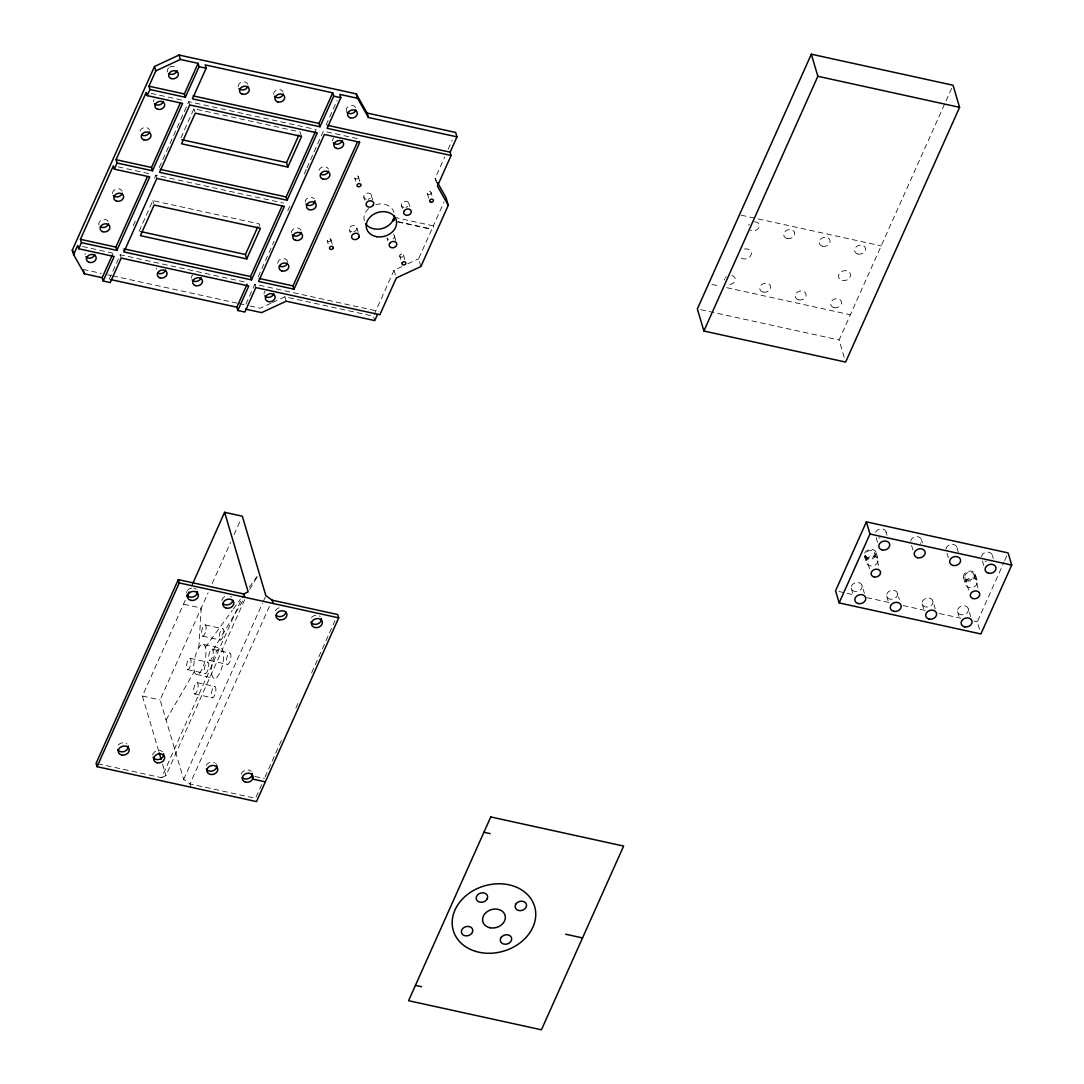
<?xml version="1.0" encoding="UTF-8"?>
<svg xmlns="http://www.w3.org/2000/svg" width="1084" height="1084" viewBox="0 0 1084 1084"><rect width="100%" height="100%" fill="white"/><g stroke="black" fill="none" stroke-linecap="round" stroke-linejoin="round"><path stroke-width="0.75" stroke-dasharray="5 3.75" d="M198.833 647.568L201.231 608.056L183.508 604.181M109.267 279.252L120.229 254.754L247.789 282.694M133.251 225.662L135.297 221.068M154.484 178.196L155.852 175.134L283.412 203.074M159.28 167.478L188.738 101.639L316.284 129.579M139.145 231.231L152.844 200.608L259.13 223.887L260.445 228.304M180.933 137.831L193.941 108.739L300.241 132.018L301.542 136.435M245.96 304.157L254.875 284.252L378.885 311.42M258.29 276.596L274.049 241.38M287.748 210.757L289.807 206.163M304.197 174.009L306.244 169.416M306.935 167.885L323.371 131.137L358.804 138.901L359.78 142.207M326.108 125.012L337.07 100.514M158.752 751.226L142.41 696.05L185.567 599.587M261.637 784.613L255.526 798.285L189.971 783.922L183.684 779.45L160.12 699.925L208.074 592.745M212.179 583.558L230.675 542.217M234.103 534.561L240.96 519.25M97.723 763.719L161.624 777.716L243.141 595.523M161.624 777.716L165.96 775.561L244.713 599.547M374.143 314.658L394.02 270.255L401.69 266.678M436.486 183.02L435.118 178.386L444.711 156.95M448.126 149.294L452.245 140.107M183.684 779.45L262.423 603.422M263.114 601.877L265.187 597.257M420.877 266.556L418.587 258.819L431.879 229.103A2.032 0.691 -77.6 0 0 432.95 228.656A2.032 0.691 -77.6 0 0 433.315 225.865L443.979 202.044M269.415 606.362L189.971 783.922L190.96 787.241M265.038 777.011L282.179 738.692M295.891 708.042L297.951 703.448M311.664 672.785L334.983 620.671M844.219 357.341L839.084 339.983L952.348 86.788M979.529 629.411L977.28 621.809L1004.001 562.095M1004.678 560.563L1008.106 552.908M166.042 719.911L194.348 671.524M213.006 650.292L243.575 599.547M249.686 589.398L257.545 576.336M205.377 647.27L232.328 610.36M233.331 608.991L240.323 599.425M249.306 587.108L257.287 576.173M271.068 303.208L260.323 308.208L247.193 305.336M272.599 302.504L284.889 296.786L373.465 316.189L374.766 320.607M407.828 263.818L418.587 258.819M741.104 215.174L881.184 245.865M151.042 93.387L181.651 100.08M711.931 284.442L720.169 286.244M726.768 287.68L850.357 314.767M394.319 217.328L433.315 225.865M397.747 221.624L431.879 229.103M398.018 221.99L432.15 229.469M118.17 166.882L148.765 173.589M700.643 309.658L839.084 339.983M82.547 246.502L113.142 253.209M83.156 269.401L101.205 273.358M107.763 274.794L111.042 275.512M112.682 275.864L237.355 303.181M238.995 303.547L245.553 304.983M838.853 591.485L845.439 592.934M847.092 593.3L853.677 594.737M866.861 597.623L889.937 602.677M903.121 605.563L926.197 610.617M939.381 613.517L960.803 618.205M973.988 621.091L977.28 621.809M205.147 624.872L222.87 628.747M202.518 636.118L220.242 639.994M203.372 644.397A15.42 5.217 -77.6 0 1 202.41 668.408A15.42 5.217 -77.6 0 1 193.819 665.4A15.42 5.217 -77.6 0 1 203.372 644.397L221.082 648.273A15.42 5.217 -77.6 0 1 220.12 672.283A15.42 5.217 -77.6 0 1 211.529 669.275A15.42 5.217 -77.6 0 1 221.082 648.273M212.261 649.221L229.971 653.096M209.632 660.468L227.342 664.343M190.107 658.327L207.816 662.216M187.478 669.587L205.188 673.462M196.353 674.397L214.076 678.286M197.207 682.676L214.93 686.565M194.578 693.936L212.301 697.811M142.41 696.05L160.12 699.925M254.916 776.483L264.347 778.542M403.817 207.464L403.018 207.207A3.848 3.089 -16.5 0 1 401.595 203.724L402.056 202.938A3.848 3.089 -16.5 0 1 408.37 202.396A3.848 3.089 -16.5 0 1 405.863 207.423M366.216 199.266L365.43 199.009A3.848 3.089 -16.5 0 1 364.278 194.984A3.848 3.089 -16.5 0 1 369.17 193.196A3.848 3.089 -16.5 0 1 371.162 196.909L370.714 197.681A3.848 3.089 -16.5 0 1 368.262 199.226M435.118 178.386L436.662 181.123M992.416 555.442L993.31 558.477M982.429 560.97L983.771 565.523M975.464 574.71A6.152 4.932 -16.5 0 1 967.28 580.97A6.152 4.932 -16.5 0 1 965.668 572.555A6.152 4.932 -16.5 0 1 975.464 574.71L977.429 581.336A6.152 4.932 -16.5 0 1 969.245 587.596A6.152 4.932 -16.5 0 1 967.633 579.181A6.152 4.932 -16.5 0 1 977.429 581.336M974.042 574.574L978.215 588.653M956.982 547.677L958.324 552.23M964.895 577.582L968.608 590.102M963.473 577.447L965.438 584.073M968.432 609.032A5.596 4.485 -16.5 0 1 961.007 614.723A5.596 4.485 -16.5 0 1 959.53 607.081A5.596 4.485 -16.5 0 1 968.432 609.032L970.681 616.62M946.996 553.206L948.337 557.759M957.551 611.525L959.801 619.113M921.549 539.913L922.443 542.948M932.999 601.268A5.596 4.485 -16.5 0 1 925.573 606.959A5.596 4.485 -16.5 0 1 924.11 599.317A5.596 4.485 -16.5 0 1 932.999 601.268L935.248 608.869M911.563 545.442L912.904 550.008M922.118 603.761L924.367 611.349M886.116 532.149L887.01 535.198M897.566 593.504A5.596 4.485 -16.5 0 1 890.14 599.195A5.596 4.485 -16.5 0 1 888.677 591.552A5.596 4.485 -16.5 0 1 897.566 593.504L899.368 599.587M876.129 537.678L877.932 543.761M876.265 552.976L878.216 559.601A6.152 4.932 -16.5 0 1 870.046 565.862A6.152 4.932 -16.5 0 1 868.419 557.461A6.152 4.932 -16.5 0 1 878.216 559.601M874.951 553.274A4.824 3.862 -16.5 0 1 868.555 558.179A4.824 3.862 -16.5 0 1 867.281 551.593A4.824 3.862 -16.5 0 1 874.951 553.274L879.124 567.352M886.685 595.997L888.934 603.598M865.574 555.414L869.747 569.506M864.273 555.713L866.238 562.339M862.132 585.753A5.596 4.485 -16.5 0 1 854.707 591.43A5.596 4.485 -16.5 0 1 853.244 583.802A5.596 4.485 -16.5 0 1 862.132 585.753L864.382 593.341M851.252 588.233L853.501 595.834M431.08 192.532A1.924 1.545 -16.5 0 1 428.519 194.497A1.924 1.545 -16.5 0 1 428.004 191.882A1.924 1.545 -16.5 0 1 431.08 192.532L432.448 197.166M427.326 193.413L428.695 198.047M408.912 203.48L409.833 206.57M401.446 205.35L402.354 208.44M403.438 254.97L404.806 259.604M394.413 235.96L395.796 240.607M399.82 256.312L400.741 259.401M386.947 237.843L387.855 240.933M394.02 270.255L396.31 277.978M371.324 195.269L372.693 199.917M358.438 176.8L359.807 181.435M363.845 197.153L364.766 200.242M354.834 178.155L355.755 181.245M356.826 227.762L358.194 232.396M349.346 229.632L350.267 232.735M330.864 239.469L332.246 244.117M327.26 240.811L328.181 243.9M284.889 296.786L286.19 301.203M254.875 284.252L255.851 287.558M193.941 108.739L194.822 111.679M188.738 101.639L189.714 104.958M155.852 175.134L156.828 178.453M152.844 200.608L153.711 203.548M122.966 248.629L123.955 251.949M120.229 254.754L121.205 258.073M162.6 764.206L165.96 775.561M910.628 541.228A5.596 4.485 -16.5 0 1 918.094 536.729A5.596 4.485 -16.5 0 1 920.546 543.396M946.061 548.992A5.596 4.485 -16.5 0 1 952.836 544.371A5.596 4.485 -16.5 0 1 956.671 550.049M875.533 532.271A5.596 4.485 -16.5 0 1 883.311 529.141A5.596 4.485 -16.5 0 1 885.127 535.631M880.086 537.976A5.596 4.485 -16.5 0 1 878.69 537.84M981.494 556.756A5.596 4.485 -16.5 0 1 988.269 552.135A5.596 4.485 -16.5 0 1 992.104 557.813M986.372 561.268A5.596 4.485 -16.5 0 1 984.977 561.133M864.612 553.111A6.152 4.932 -16.5 0 1 874.639 550.442A6.152 4.932 -16.5 0 1 872.227 558.883A6.152 4.932 -16.5 0 1 864.233 554.412M241.298 774.247A5.596 4.485 -16.5 0 1 245.472 770.128A5.596 4.485 -16.5 0 1 251.203 771.32M206.177 765.548A5.596 4.485 -16.5 0 1 214.564 762.675M215.594 763.38A5.596 4.485 -16.5 0 1 216.353 764.328M275.363 610.902A5.596 4.485 -16.5 0 1 282.477 607.582M311.474 617.555A5.596 4.485 -16.5 0 1 320.214 616.498M186.434 592.677A5.596 4.485 -16.5 0 1 186.773 591.498M187.464 590.387A5.596 4.485 -16.5 0 1 192.505 588.043M193.9 588.178A5.596 4.485 -16.5 0 1 196.204 589.33M152.681 755.087A5.596 4.485 -16.5 0 1 156.611 750.819A5.596 4.485 -16.5 0 1 162.451 751.74M221.868 600.441A5.596 4.485 -16.5 0 1 225.12 596.444M230.594 596.376A5.596 4.485 -16.5 0 1 231.637 597.094M118.278 745.033A5.596 4.485 -16.5 0 1 127.018 743.976M731.768 275.499A5.596 4.485 -16.5 0 1 734.911 281.068A5.596 4.485 -16.5 0 1 727.784 284.374M724.302 279.997A5.596 4.485 -16.5 0 1 724.64 278.818M725.331 277.707A5.596 4.485 -16.5 0 1 726.321 276.745M754.342 221.773A5.596 4.485 -16.5 0 1 758.895 227.477A5.596 4.485 -16.5 0 1 750.507 230.35M748.61 225.228A5.596 4.485 -16.5 0 1 749.301 224.117M744.369 249.063A6.152 4.932 -16.5 0 1 751.198 252.125A6.152 4.932 -16.5 0 1 747.269 258.466A6.152 4.932 -16.5 0 1 739.762 256.502M112.519 193.548A4.973 3.984 -16.5 0 1 116.516 188.955A4.973 3.984 -16.5 0 1 122.072 191.123M277.748 263.371A4.973 3.984 -16.5 0 1 282.382 258.656A4.973 3.984 -16.5 0 1 287.531 261.962M291.447 232.748A4.973 3.984 -16.5 0 1 295.444 228.155A4.973 3.984 -16.5 0 1 301 230.323M153.616 101.679A4.973 3.984 -16.5 0 1 154.145 99.579M140.012 131.232A4.973 3.984 -16.5 0 1 144.551 127.587A4.973 3.984 -16.5 0 1 149.47 129.877M318.953 170.432A4.973 3.984 -16.5 0 1 323.479 166.787A4.973 3.984 -16.5 0 1 328.398 169.077M99.05 225.187A4.973 3.984 -16.5 0 1 102.194 219.767A4.973 3.984 -16.5 0 1 108.373 221.746M85.121 254.794A4.973 3.984 -16.5 0 1 85.216 253.724M264.049 293.994A4.973 3.984 -16.5 0 1 265.295 290.946M191.407 278.073A4.973 3.984 -16.5 0 1 192.667 275.038M156.082 269.252A4.973 3.984 -16.5 0 1 156.502 268.209M167.546 72.072A4.973 3.984 -16.5 0 1 168.576 68.007M169.538 67.222A4.973 3.984 -16.5 0 1 176.868 68.631M238.182 86.584A4.973 3.984 -16.5 0 1 242.179 81.991A4.973 3.984 -16.5 0 1 247.735 84.159M346.487 111.273A4.973 3.984 -16.5 0 1 350.254 105.663A4.973 3.984 -16.5 0 1 356.04 108.847M273.615 94.335A4.973 3.984 -16.5 0 1 277.612 89.755A4.973 3.984 -16.5 0 1 283.168 91.923M353.777 231.719A3.848 3.089 -16.5 0 0 356.216 230.174L356.663 229.401A3.848 3.089 -16.5 0 0 355.24 225.906L354.36 225.621A3.848 3.089 -16.5 0 0 349.509 228.006A3.848 3.089 -16.5 0 0 351.812 231.786M364.292 220.743A15.42 12.358 -16.5 0 1 368.872 208.331M375.85 204.632A15.42 12.358 -16.5 0 1 393.966 212.369M393.573 234.578A3.848 3.089 -16.5 0 1 391.365 239.916M388.519 239.7A3.848 3.089 -16.5 0 1 387.245 238.588M332.544 140.879A4.973 3.984 -16.5 0 1 333.804 137.831M305.146 202.125A4.973 3.984 -16.5 0 1 308.534 197.722A4.973 3.984 -16.5 0 1 314.157 198.806M190.242 666.037L189.741 667.337A5.786 1.951 -77.6 0 1 186.814 668.774A5.786 1.951 -77.6 0 1 187.491 661.416A5.786 1.951 -77.6 0 1 190.54 658.693L190.852 659.411A5.786 1.951 -77.6 0 1 190.242 666.037M205.296 632.582L204.781 633.869A5.786 1.951 -77.6 0 1 202.085 635.752L201.76 635.034A5.786 1.951 -77.6 0 1 202.708 627.528A5.786 1.951 -77.6 0 1 205.703 625.427A5.786 1.951 -77.6 0 1 205.296 632.582M194.944 684.925L194.442 686.213A5.786 1.951 -77.6 0 0 194.022 693.367A5.786 1.951 -77.6 0 0 197.031 691.267A5.786 1.951 -77.6 0 0 197.965 683.76L197.654 683.042A5.786 1.951 -77.6 0 0 194.944 684.925M209.984 651.47L209.483 652.758A5.786 1.951 -77.6 0 0 208.873 659.384L209.185 660.102A5.786 1.951 -77.6 0 0 212.234 657.378A5.786 1.951 -77.6 0 0 212.925 650.021A5.786 1.951 -77.6 0 0 209.984 651.47M207.965 669.926L207.464 671.213A5.786 1.951 -77.6 0 1 204.524 672.663A5.786 1.951 -77.6 0 1 205.201 665.305A5.786 1.951 -77.6 0 1 208.25 662.568L208.575 663.286A5.786 1.951 -77.6 0 1 207.965 669.926M223.006 636.457L222.505 637.744A5.786 1.951 -77.6 0 1 219.795 639.641L219.483 638.923A5.786 1.951 -77.6 0 1 220.418 631.403A5.786 1.951 -77.6 0 1 223.426 629.316A5.786 1.951 -77.6 0 1 223.006 636.457M212.654 688.814L212.152 690.101A5.786 1.951 -77.6 0 0 211.746 697.256A5.786 1.951 -77.6 0 0 214.74 695.156A5.786 1.951 -77.6 0 0 215.675 687.635L215.364 686.917A5.786 1.951 -77.6 0 0 212.654 688.814M227.708 655.346L227.206 656.633A5.786 1.951 -77.6 0 0 226.597 663.273L226.908 663.991A5.786 1.951 -77.6 0 0 229.957 661.254A5.786 1.951 -77.6 0 0 230.635 653.896A5.786 1.951 -77.6 0 0 227.708 655.346M358.492 177.6L358.33 178.006A1.924 1.545 -16.5 0 1 356.257 179.05L355.782 178.968A1.924 1.545 -16.5 0 1 354.874 177.071A1.924 1.545 -16.5 0 1 357.178 175.92A1.924 1.545 -16.5 0 1 358.492 177.6M330.918 240.282L330.755 240.675A1.924 1.545 -16.5 0 1 328.357 241.664A1.924 1.545 -16.5 0 1 327.246 239.876A1.924 1.545 -16.5 0 1 329.455 238.575L329.929 238.656A1.924 1.545 -16.5 0 1 330.918 240.282M399.928 255.092L399.766 255.499A1.924 1.545 -16.5 0 0 401.08 257.193A1.924 1.545 -16.5 0 0 403.397 256.041A1.924 1.545 -16.5 0 0 402.489 254.157L402.015 254.062A1.924 1.545 -16.5 0 0 399.928 255.092M967.145 579.723A4.824 3.862 -16.5 0 0 974.218 575.563A4.824 3.862 -16.5 0 0 967.064 572.948A4.824 3.862 -16.5 0 0 967.145 579.723M798.651 299.902A5.596 4.485 -16.5 0 0 806.076 294.225A5.596 4.485 -16.5 0 0 797.187 292.273A5.596 4.485 -16.5 0 0 798.651 299.902M763.217 292.138A5.596 4.485 -16.5 0 0 770.656 286.461A5.596 4.485 -16.5 0 0 761.754 284.509A5.596 4.485 -16.5 0 0 763.217 292.138M787.201 238.548A5.596 4.485 -16.5 0 0 794.626 232.87A5.596 4.485 -16.5 0 0 785.724 230.919A5.596 4.485 -16.5 0 0 787.201 238.548M822.634 246.312A5.596 4.485 -16.5 0 0 830.059 240.634A5.596 4.485 -16.5 0 0 821.157 238.683A5.596 4.485 -16.5 0 0 822.634 246.312M858.054 254.076A5.596 4.485 -16.5 0 0 865.493 248.385A5.596 4.485 -16.5 0 0 856.59 246.447A5.596 4.485 -16.5 0 0 858.054 254.076M834.084 307.666A5.596 4.485 -16.5 0 0 841.509 301.975A5.596 4.485 -16.5 0 0 832.62 300.038A5.596 4.485 -16.5 0 0 834.084 307.666M842.322 280.539A6.152 4.932 -16.5 0 0 850.506 274.279A6.152 4.932 -16.5 0 0 840.71 272.138A6.152 4.932 -16.5 0 0 842.322 280.539"/><path stroke-width="1.5" d="M237.803 310.512L248.764 286.013L121.205 258.073L110.256 282.572L103.17 281.013L102.181 277.707L84.471 273.818L73.604 254.632L72.289 250.214L154.497 66.476L179.063 55.04L356.216 93.847L367.083 113.048L368.397 117.465L456.974 136.869L450.117 152.18L451.107 155.486L437.408 186.109L448.275 205.31L420.877 266.556L396.31 277.978L379.861 314.726L255.851 287.558L244.889 312.057L237.803 310.512L236.827 307.192L247.098 284.225M73.604 254.632L77.709 245.445L78.698 248.751L114.132 256.515L103.17 281.013M80.446 239.32L113.332 165.825L114.308 169.131L149.741 176.895L116.869 250.39L81.436 242.626L80.446 239.32L115.88 247.084L116.869 250.39M116.069 159.7L146.218 92.33L147.194 95.636L182.627 103.4L152.492 170.771L117.058 163.006L116.069 159.7L151.503 167.464L152.492 170.771M147.194 95.636L149.931 89.511L148.955 86.205L155.798 70.894L154.497 66.476M78.698 248.751L81.436 242.626M114.308 169.131L117.058 163.006M102.181 277.707L112.465 254.74M115.88 247.084L147.397 176.651M151.503 167.464L180.269 103.143M149.931 89.511L185.364 97.275L184.388 93.956L198.087 63.333L180.364 59.457L155.798 70.894M185.364 97.275L199.063 66.652L198.087 63.333M206.15 68.211L192.451 98.834L320.01 126.774L333.709 96.151L332.72 92.831L205.174 64.891L206.15 68.211L199.063 66.652M246.745 258.927L260.445 228.304L154.145 205.025L140.446 235.648L246.745 258.927L245.431 254.51L257.762 226.949M287.843 167.058L301.542 136.435L195.255 113.156L181.556 143.779L287.843 167.058L286.542 162.641L298.872 135.08M251.502 279.889L284.387 206.394L156.828 178.453L123.955 251.949L251.502 279.889L250.526 276.569L282.03 206.136M287.125 200.269L317.273 132.898L189.714 104.958L159.578 172.329L287.125 200.269L286.149 196.949L315.607 131.11M320.01 126.774L319.021 123.454L332.72 92.831M368.397 117.465L357.53 98.265L339.807 94.389L340.796 97.695L327.097 128.319L451.107 155.486M294.021 289.198L359.78 142.207L324.36 134.443L258.588 281.433L294.021 289.198L293.046 285.891L357.435 141.963M224.605 512.312L248.168 591.823L243.832 593.978L178.277 579.615L96.083 763.353L97.059 766.673L256.502 801.591L338.709 617.853L337.72 614.547L272.179 600.184L265.878 595.712L242.328 516.187L224.605 512.312L192.41 584.276M97.059 766.673L179.267 582.935L178.277 579.615M186.936 596.525L188.995 591.932M377.517 314.482L374.766 320.607L286.19 301.203L261.623 312.626L245.526 309.103M811.32 54.2L697.351 308.94L703.895 331.026L845.615 362.07L959.584 107.343L953.039 85.243L811.32 54.2L817.864 76.286L703.895 331.026M866.387 521.865L835.561 590.766L839.151 602.921L980.885 633.964L1011.711 565.062L1008.106 552.908L866.387 521.865L869.978 534.019L839.151 602.921M817.864 76.286L959.584 107.343M333.709 96.151L340.796 97.695M367.083 113.048L455.659 132.451L456.974 136.869M148.955 86.205L184.388 93.956M193.101 95.866L319.021 123.454M327.761 125.378L450.117 152.18M181.882 139.714L286.542 162.641M160.229 169.375L286.149 196.949M140.771 231.583L245.431 254.51M124.606 248.995L250.526 276.569M259.225 278.48L293.046 285.891M110.907 279.618L236.827 307.192M869.978 534.019L1011.711 565.062M179.267 582.935L338.709 617.853M265.336 781.862L252.748 779.098L251.773 775.792M483.925 832.268L490.144 833.623M565.631 934.232L582.542 937.931M415.416 985.383L421.635 986.738M437.448 182.491L445.985 197.573L448.275 205.31M72.289 250.214L74.62 254.32M393.966 220.038L393.627 218.887L392.869 220.553A2.032 0.691 -77.6 0 0 393.939 220.106L394.115 219.645A2.032 0.691 -77.6 0 0 394.251 219.144M356.216 93.847L357.53 98.265M179.063 55.04L180.364 59.457M272.179 600.184L273.154 603.503M243.832 593.978L244.808 597.284M83.59 270.878L84.471 273.818M159.226 752.852L161.15 759.342M197.356 591.376A5.596 4.485 -16.5 0 1 193.467 596.823A5.596 4.485 -16.5 0 1 186.882 594.967M163.603 753.786A5.596 4.485 -16.5 0 1 159.714 759.234A5.596 4.485 -16.5 0 1 153.129 757.364M252.22 773.42A5.596 4.485 -16.5 0 1 248.697 778.488A5.596 4.485 -16.5 0 1 242.274 777.54M216.746 765.426A5.596 4.485 -16.5 0 1 212.857 770.873A5.596 4.485 -16.5 0 1 206.272 769.017M285.973 611.959A5.596 4.485 -16.5 0 1 282.043 616.227A5.596 4.485 -16.5 0 1 276.203 615.306M321.365 618.544A5.596 4.485 -16.5 0 1 317.476 623.991A5.596 4.485 -16.5 0 1 310.891 622.135M232.83 600.319A5.596 4.485 -16.5 0 1 228.9 604.587A5.596 4.485 -16.5 0 1 223.06 603.666M128.169 746.022A5.596 4.485 -16.5 0 1 124.281 751.469A5.596 4.485 -16.5 0 1 117.695 749.613M287.436 263.033A4.973 3.984 -16.5 0 1 279.36 266M394.319 215.594A15.42 12.358 -16.5 0 1 382.408 228.48A15.42 12.358 -16.5 0 1 365.647 223.697M122.207 193.209A4.973 3.984 -16.5 0 1 118.305 196.732A4.973 3.984 -16.5 0 1 113.305 195.459M301.135 232.41A4.973 3.984 -16.5 0 1 297.233 235.933A4.973 3.984 -16.5 0 1 292.233 234.659M163.305 101.34A4.973 3.984 -16.5 0 1 159.402 104.863A4.973 3.984 -16.5 0 1 154.402 103.59M149.606 131.963A4.973 3.984 -16.5 0 1 141.53 134.931M328.533 171.164A4.973 3.984 -16.5 0 1 320.457 174.131M108.508 223.832A4.973 3.984 -16.5 0 1 100.433 226.8M94.796 254.455A4.973 3.984 -16.5 0 1 90.907 257.978A4.973 3.984 -16.5 0 1 85.893 256.705M273.737 293.656A4.973 3.984 -16.5 0 1 269.835 297.179A4.973 3.984 -16.5 0 1 264.835 295.905M201.096 277.734A4.973 3.984 -16.5 0 1 197.193 281.271A4.973 3.984 -16.5 0 1 192.193 279.997M165.662 269.97A4.973 3.984 -16.5 0 1 157.587 272.951M177.004 70.717A4.973 3.984 -16.5 0 1 168.928 73.685M247.87 86.232A4.973 3.984 -16.5 0 1 243.968 89.769A4.973 3.984 -16.5 0 1 238.968 88.495M355.931 109.918A4.973 3.984 -16.5 0 1 352.029 113.441A4.973 3.984 -16.5 0 1 347.029 112.167M283.303 93.996A4.973 3.984 -16.5 0 1 279.401 97.533A4.973 3.984 -16.5 0 1 274.401 96.259M342.232 140.541A4.973 3.984 -16.5 0 1 338.33 144.064A4.973 3.984 -16.5 0 1 333.33 142.79M314.929 200.716A4.973 3.984 -16.5 0 1 311.555 205.12A4.973 3.984 -16.5 0 1 305.932 204.036M207.152 768.854L206.868 769.938A5.596 4.485 -16.5 0 0 214.076 774.111A5.596 4.485 -16.5 0 0 216.258 766.429A5.596 4.485 -16.5 0 0 207.152 768.854M360.782 185.337L360.62 185.743A1.924 1.545 -16.5 0 1 358.547 186.787L358.072 186.692A1.924 1.545 -16.5 0 1 357.164 184.808A1.924 1.545 -16.5 0 1 359.468 183.643A1.924 1.545 -16.5 0 1 360.782 185.337M333.208 248.006L333.045 248.412A1.924 1.545 -16.5 0 1 330.647 249.401A1.924 1.545 -16.5 0 1 329.536 247.599A1.924 1.545 -16.5 0 1 331.745 246.298L332.219 246.393A1.924 1.545 -16.5 0 1 333.208 248.006M402.218 262.829L402.056 263.236A1.924 1.545 -16.5 0 0 403.37 264.93A1.924 1.545 -16.5 0 0 405.687 263.778A1.924 1.545 -16.5 0 0 404.779 261.881L404.305 261.8A1.924 1.545 -16.5 0 0 402.218 262.829M490.767 816.957L408.573 1000.695L541.431 1029.8L623.639 846.062L490.767 816.957M373.452 204.632L373.004 205.418A3.848 3.089 -16.5 0 1 368.601 207.017L367.72 206.732A3.848 3.089 -16.5 0 1 366.568 202.722A3.848 3.089 -16.5 0 1 371.46 200.933A3.848 3.089 -16.5 0 1 373.452 204.632M358.953 237.125L358.506 237.897A3.848 3.089 -16.5 0 1 353.492 239.347A3.848 3.089 -16.5 0 1 351.921 235.472A3.848 3.089 -16.5 0 1 356.65 233.345L357.53 233.629A3.848 3.089 -16.5 0 1 358.953 237.125M404.346 210.675L403.885 211.448A3.848 3.089 -16.5 0 0 405.308 214.944L406.188 215.228A3.848 3.089 -16.5 0 0 410.917 213.101A3.848 3.089 -16.5 0 0 409.346 209.226A3.848 3.089 -16.5 0 0 404.346 210.675M389.847 243.168L389.4 243.941A3.848 3.089 -16.5 0 0 391.392 247.64A3.848 3.089 -16.5 0 0 396.27 245.851A3.848 3.089 -16.5 0 0 395.132 241.84L394.251 241.556A3.848 3.089 -16.5 0 0 389.847 243.168M487.285 898.65L486.581 899.801A5.786 4.634 -16.5 0 1 479.955 902.145L478.64 901.712A5.786 4.634 -16.5 0 1 477.014 895.655A5.786 4.634 -16.5 0 1 484.372 893.053A5.786 4.634 -16.5 0 1 487.285 898.65M472.421 932.24L471.73 933.392A5.786 4.634 -16.5 0 1 464.209 935.492A5.786 4.634 -16.5 0 1 461.933 929.638A5.786 4.634 -16.5 0 1 469.06 926.535L470.375 926.969A5.786 4.634 -16.5 0 1 472.421 932.24M516.187 903.649L515.496 904.815A5.786 4.634 -16.5 0 0 517.542 910.072L518.857 910.519A5.786 4.634 -16.5 0 0 525.984 907.403A5.786 4.634 -16.5 0 0 523.707 901.563A5.786 4.634 -16.5 0 0 516.187 903.649M501.336 937.254L500.632 938.405A5.786 4.634 -16.5 0 0 503.545 944.001A5.786 4.634 -16.5 0 0 510.903 941.386A5.786 4.634 -16.5 0 0 509.277 935.343L507.962 934.896A5.786 4.634 -16.5 0 0 501.336 937.254M858.311 603.585A5.596 4.485 -16.5 0 0 865.737 597.894A5.596 4.485 -16.5 0 0 856.834 595.943A5.596 4.485 -16.5 0 0 858.311 603.585M929.178 619.099A5.596 4.485 -16.5 0 0 936.603 613.422A5.596 4.485 -16.5 0 0 927.701 611.471A5.596 4.485 -16.5 0 0 929.178 619.099M893.744 611.349A5.596 4.485 -16.5 0 0 901.17 605.658A5.596 4.485 -16.5 0 0 892.268 603.707A5.596 4.485 -16.5 0 0 893.744 611.349M917.714 557.759A5.596 4.485 -16.5 0 0 925.14 552.068A5.596 4.485 -16.5 0 0 916.251 550.116A5.596 4.485 -16.5 0 0 917.714 557.759M882.281 549.995A5.596 4.485 -16.5 0 0 889.707 544.303A5.596 4.485 -16.5 0 0 880.818 542.352A5.596 4.485 -16.5 0 0 882.281 549.995M953.148 565.509A5.596 4.485 -16.5 0 0 960.573 559.832A5.596 4.485 -16.5 0 0 951.684 557.881A5.596 4.485 -16.5 0 0 953.148 565.509M988.581 573.273A5.596 4.485 -16.5 0 0 996.006 567.596A5.596 4.485 -16.5 0 0 987.104 565.645A5.596 4.485 -16.5 0 0 988.581 573.273M964.597 626.864A5.596 4.485 -16.5 0 0 972.036 621.186A5.596 4.485 -16.5 0 0 963.134 619.235A5.596 4.485 -16.5 0 0 964.597 626.864M972.7 598.504A4.824 3.862 -16.5 0 0 979.787 594.344A4.824 3.862 -16.5 0 0 972.619 591.715A4.824 3.862 -16.5 0 0 972.7 598.504M874.111 576.945A4.824 3.862 -16.5 0 0 880.52 572.054A4.824 3.862 -16.5 0 0 872.85 570.374A4.824 3.862 -16.5 0 0 874.111 576.945M190.906 600.373A5.596 4.485 -16.5 0 0 198.345 594.682A5.596 4.485 -16.5 0 0 189.443 592.731A5.596 4.485 -16.5 0 0 190.906 600.373M157.153 762.784A5.596 4.485 -16.5 0 0 164.592 757.093A5.596 4.485 -16.5 0 0 155.69 755.141A5.596 4.485 -16.5 0 0 157.153 762.784M245.472 782.12A5.596 4.485 -16.5 0 0 253.209 776.727A5.596 4.485 -16.5 0 0 244.496 774.382A5.596 4.485 -16.5 0 0 245.472 782.12M226.339 608.138A5.596 4.485 -16.5 0 0 233.778 602.447A5.596 4.485 -16.5 0 0 224.876 600.495A5.596 4.485 -16.5 0 0 226.339 608.138M314.929 627.541A5.596 4.485 -16.5 0 0 322.355 621.85A5.596 4.485 -16.5 0 0 313.452 619.899A5.596 4.485 -16.5 0 0 314.929 627.541M121.72 755.02A5.596 4.485 -16.5 0 0 129.159 749.329A5.596 4.485 -16.5 0 0 120.256 747.377A5.596 4.485 -16.5 0 0 121.72 755.02M279.496 619.777A5.596 4.485 -16.5 0 0 286.921 614.086A5.596 4.485 -16.5 0 0 278.019 612.135A5.596 4.485 -16.5 0 0 279.496 619.777M475.686 951.386A42.398 33.997 -16.5 0 0 535.645 911.901A42.398 33.997 -16.5 0 0 470.551 892.295A42.398 33.997 -16.5 0 0 475.686 951.386M489.995 927.741A11.558 9.268 -16.5 0 0 505.198 915.817A11.558 9.268 -16.5 0 0 486.689 912.01A11.558 9.268 -16.5 0 0 489.995 927.741M281.718 270.905A4.973 3.984 -16.5 0 0 288.845 266.379A4.973 3.984 -16.5 0 0 281.284 263.954A4.973 3.984 -16.5 0 0 281.718 270.905M116.489 201.096A4.973 3.984 -16.5 0 0 123.617 196.556A4.973 3.984 -16.5 0 0 116.056 194.131A4.973 3.984 -16.5 0 0 116.489 201.096M295.417 240.282A4.973 3.984 -16.5 0 0 302.544 235.756A4.973 3.984 -16.5 0 0 294.983 233.331A4.973 3.984 -16.5 0 0 295.417 240.282M242.152 94.118A4.973 3.984 -16.5 0 0 249.279 89.593A4.973 3.984 -16.5 0 0 241.718 87.167A4.973 3.984 -16.5 0 0 242.152 94.118M336.528 148.413A4.973 3.984 -16.5 0 0 343.642 143.887A4.973 3.984 -16.5 0 0 336.081 141.462A4.973 3.984 -16.5 0 0 336.528 148.413M309.13 209.659A4.973 3.984 -16.5 0 0 316.243 205.133A4.973 3.984 -16.5 0 0 308.683 202.708A4.973 3.984 -16.5 0 0 309.13 209.659M157.6 109.227A4.973 3.984 -16.5 0 0 164.714 104.687A4.973 3.984 -16.5 0 0 157.153 102.262A4.973 3.984 -16.5 0 0 157.6 109.227M143.887 139.85A4.973 3.984 -16.5 0 0 151.015 135.31A4.973 3.984 -16.5 0 0 143.454 132.885A4.973 3.984 -16.5 0 0 143.887 139.85M322.829 179.036A4.973 3.984 -16.5 0 0 329.942 174.51A4.973 3.984 -16.5 0 0 322.382 172.085A4.973 3.984 -16.5 0 0 322.829 179.036M102.79 231.719A4.973 3.984 -16.5 0 0 109.918 227.179A4.973 3.984 -16.5 0 0 102.343 224.754A4.973 3.984 -16.5 0 0 102.79 231.719M89.091 262.342A4.973 3.984 -16.5 0 0 96.205 257.802A4.973 3.984 -16.5 0 0 88.644 255.377A4.973 3.984 -16.5 0 0 89.091 262.342M268.019 301.528A4.973 3.984 -16.5 0 0 275.146 297.002A4.973 3.984 -16.5 0 0 267.585 294.577A4.973 3.984 -16.5 0 0 268.019 301.528M195.391 285.62A4.973 3.984 -16.5 0 0 202.505 281.095A4.973 3.984 -16.5 0 0 194.944 278.669A4.973 3.984 -16.5 0 0 195.391 285.62M171.299 78.604A4.973 3.984 -16.5 0 0 178.413 74.064A4.973 3.984 -16.5 0 0 170.852 71.639A4.973 3.984 -16.5 0 0 171.299 78.604M159.958 277.856A4.973 3.984 -16.5 0 0 167.071 273.331A4.973 3.984 -16.5 0 0 159.511 270.905A4.973 3.984 -16.5 0 0 159.958 277.856M430.809 202.234A1.924 1.545 -16.5 0 0 433.37 200.269A1.924 1.545 -16.5 0 0 430.294 199.605A1.924 1.545 -16.5 0 0 430.809 202.234M376.839 236.705A15.42 12.358 -16.5 0 0 396.256 220.093A15.42 12.358 -16.5 0 0 371.162 216.055A15.42 12.358 -16.5 0 0 376.839 236.705M350.227 117.79A4.973 3.984 -16.5 0 0 357.341 113.264A4.973 3.984 -16.5 0 0 349.78 110.839A4.973 3.984 -16.5 0 0 350.227 117.79M277.585 101.882A4.973 3.984 -16.5 0 0 284.713 97.357A4.973 3.984 -16.5 0 0 277.152 94.931A4.973 3.984 -16.5 0 0 277.585 101.882"/></g></svg>
